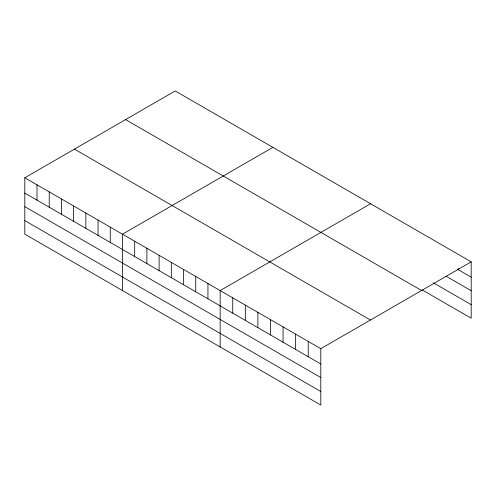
<?xml version="1.0" encoding="UTF-8"?>
<svg xmlns="http://www.w3.org/2000/svg" width="496" height="496" viewBox="0 0 496 496"><rect width="100%" height="100%" fill="white"/><g stroke="black" fill="none" stroke-linecap="round" stroke-linejoin="round"><path stroke-width="0.74" d="M320.8 377.537L320.8 348.682L24.8 177.785L24.8 234.155L320.8 405.046L320.8 377.537L24.8 206.646M422.201 289.924L471.2 318.215L471.2 261.845L175.2 90.954L24.8 177.785M272.881 147.349L122.481 234.18L122.481 290.551M370.562 203.744L220.162 290.575L220.162 346.946M320.8 348.682L471.2 261.845M457.293 269.123L471.2 277.152M446.04 276.179L471.2 290.706M433.461 282.875L471.2 304.662M125.569 119.61L421.569 290.501M74.431 149.129L370.431 320.025M24.8 193.093L320.8 363.99M24.8 220.602L320.8 391.499M458.62 268.361L458.62 269.892M308.221 341.415L308.221 356.723M295.641 334.155L295.641 349.463M283.061 326.889L283.061 342.197M270.481 319.629L270.481 334.936M257.901 312.362L257.901 327.67M245.322 305.102L245.322 320.41M232.742 297.842L232.742 313.143M207.948 283.526L207.948 298.834M195.74 276.477L195.74 291.784M183.532 269.427L183.532 284.735M171.318 262.378L171.318 277.686M159.111 255.328L159.111 270.636M146.897 248.279L146.897 263.587M134.689 241.23L134.689 256.537M110.267 227.131L110.267 242.439M98.059 220.081L98.059 235.389M85.851 213.032L85.851 228.34M73.637 205.983L73.637 221.29M61.43 198.933L61.43 214.241M49.222 191.884L49.222 207.192M37.008 184.834L37.008 200.142"/></g></svg>
